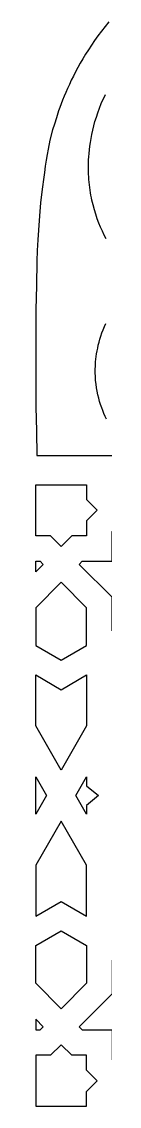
# Model space of a CAD drawing. Extents: x -638 to 638, y -440 to 440.
# Drawn here: x 467.5 to 478.7, y -50 to 124.5 of the extents above; entities that cross this region are included whole.
import ezdxf

# ---------------------------------------------------------------- set-up
doc = ezdxf.new("R2010")
doc.units = 0
doc.layers.add('PLAN_1', color=18, linetype='CONTINUOUS')

msp = doc.modelspace()

# ---------------------------------------------------------------- linework, layer by layer
at = {"layer": 'PLAN_1'}
for points in [[(479.27, 124.5), (478.66, 123.73), (478.07, 122.98), (477.51, 122.22), (476.98, 121.47), (476.47, 120.73), (475.99, 119.99), (475.53, 119.26), (475.09, 118.54), (474.68, 117.83), (474.29, 117.12), (473.91, 116.43), (473.56, 115.74), (473.23, 115.07), (472.92, 114.41), (472.62, 113.76), (472.34, 113.12), (472.08, 112.49), (471.84, 111.88), (471.61, 111.28), (471.39, 110.7), (471.19, 110.13), (470.83, 109.04), (470.51, 108.03), (470.23, 107.08), (469.79, 105.43), (469.51, 103.97), (469.37, 103.14), (469.21, 102.23), (469.05, 101.26), (468.9, 100.22), (468.74, 99.11), (468.58, 97.93), (468.43, 96.68), (468.29, 95.36), (468.16, 93.97), (468.04, 92.51), (467.93, 90.98), (467.83, 89.38), (467.76, 87.71), (467.7, 85.97), (467.61, 82.06), (467.55, 78.16), (467.51, 74.25), (467.5, 70.34), (467.51, 66.43), (467.55, 62.53), (467.61, 58.62), (467.69, 54.71), (483.47, 54.71)], [(478.83, 89.56), (478.52, 90.17), (478.23, 90.79), (477.94, 91.44), (477.67, 92.11), (477.41, 92.8), (477.17, 93.52), (476.94, 94.25), (476.74, 95.01), (476.64, 95.39), (476.55, 95.78), (476.47, 96.18), (476.39, 96.58), (476.32, 96.99), (476.26, 97.4), (476.2, 97.82), (476.14, 98.24), (476.1, 98.67), (476.06, 99.1), (476.03, 99.54), (476, 99.98), (475.99, 100.43), (475.98, 100.89), (475.98, 101.31), (475.99, 101.76), (476, 102.25), (476.04, 102.76), (476.08, 103.31), (476.14, 103.87), (476.21, 104.46), (476.3, 105.08), (476.41, 105.71), (476.54, 106.36), (476.68, 107.03), (476.85, 107.72), (477.04, 108.42), (477.26, 109.13), (477.5, 109.85), (477.77, 110.57), (478.06, 111.31), (478.38, 112.05), (478.56, 112.42), (478.74, 112.79)], [(478.91, 60.55), (478.7, 60.99), (478.49, 61.45), (478.3, 61.92), (478.12, 62.4), (477.94, 62.9), (477.79, 63.41), (477.64, 63.94), (477.51, 64.48), (477.39, 65.04), (477.29, 65.61), (477.21, 66.19), (477.15, 66.79), (477.1, 67.4), (477.08, 67.99), (477.08, 68.31), (477.08, 68.66), (477.1, 69.02), (477.12, 69.4), (477.15, 69.8), (477.19, 70.21), (477.24, 70.64), (477.31, 71.07), (477.39, 71.53), (477.48, 71.99), (477.58, 72.46), (477.7, 72.94), (477.84, 73.43), (478, 73.92), (478.17, 74.43), (478.36, 74.93), (478.57, 75.44), (478.8, 75.95)]]:
    msp.add_lwpolyline(points, dxfattribs=at)
for points in [[(473.3, 50), (475.7, 50), (475.7, 49.99), (475.7, 47.6), (477.4, 45.9), (477.4, 45.9), (477.4, 45.89), (477.4, 45.89), (477.4, 45.89), (475.7, 44.19), (475.7, 41.79), (475.7, 41.79), (473.3, 41.79), (471.6, 40.09), (469.9, 41.79), (467.5, 41.79), (467.5, 41.79), (467.5, 45.89), (467.5, 49.99), (467.5, 50), (469.9, 50)], [(486.9, 30.59), (479.8, 26.49), (479.8, 31.89), (474.5, 37.19), (475, 37.69), (479.8, 37.69), (479.8, 42.49), (480.3, 42.99), (485.6, 37.69), (491, 37.69)], [(467.5, 35.99), (467.5, 37.69), (468.2, 37.69), (468.7, 37.19)], [(467.5, 24.13), (471.6, 21.76), (475.7, 24.13), (475.7, 30.2), (471.6, 34.3), (467.5, 30.2)], [(467.5, 19.4), (471.6, 17.03), (475.7, 19.4), (475.7, 11.2), (471.6, 4.1), (467.5, 11.2)], [(469.23, 0), (467.5, -3), (467.5, 0), (467.5, 3)], [(477.61, 0), (475.7, -1.58), (475.7, -3), (473.97, 0), (475.7, 3), (475.7, 1.58)], [(467.5, -19.4), (471.6, -17.03), (475.7, -19.4), (475.7, -11.2), (471.6, -4.1), (467.5, -11.2)], [(467.5, -24.13), (471.6, -21.76), (475.7, -24.13), (475.7, -30.2), (471.6, -34.3), (467.5, -30.2)], [(486.9, -30.59), (479.8, -26.49), (479.8, -31.89), (474.5, -37.19), (475, -37.69), (479.8, -37.69), (479.8, -42.49), (480.3, -42.99), (485.6, -37.69), (491, -37.69)], [(467.5, -35.99), (467.5, -37.69), (468.2, -37.69), (468.7, -37.19)], [(473.3, -50), (475.7, -50), (475.7, -49.99), (475.7, -47.6), (477.4, -45.9), (477.4, -45.9), (477.4, -45.89), (477.4, -45.89), (477.4, -45.89), (475.7, -44.19), (475.7, -41.79), (475.7, -41.79), (473.3, -41.79), (471.6, -40.09), (469.9, -41.79), (467.5, -41.79), (467.5, -41.79), (467.5, -45.89), (467.5, -49.99), (467.5, -50), (469.9, -50)]]:
    msp.add_lwpolyline(points, close=True, dxfattribs=at)

doc.saveas('drawing.dxf')
